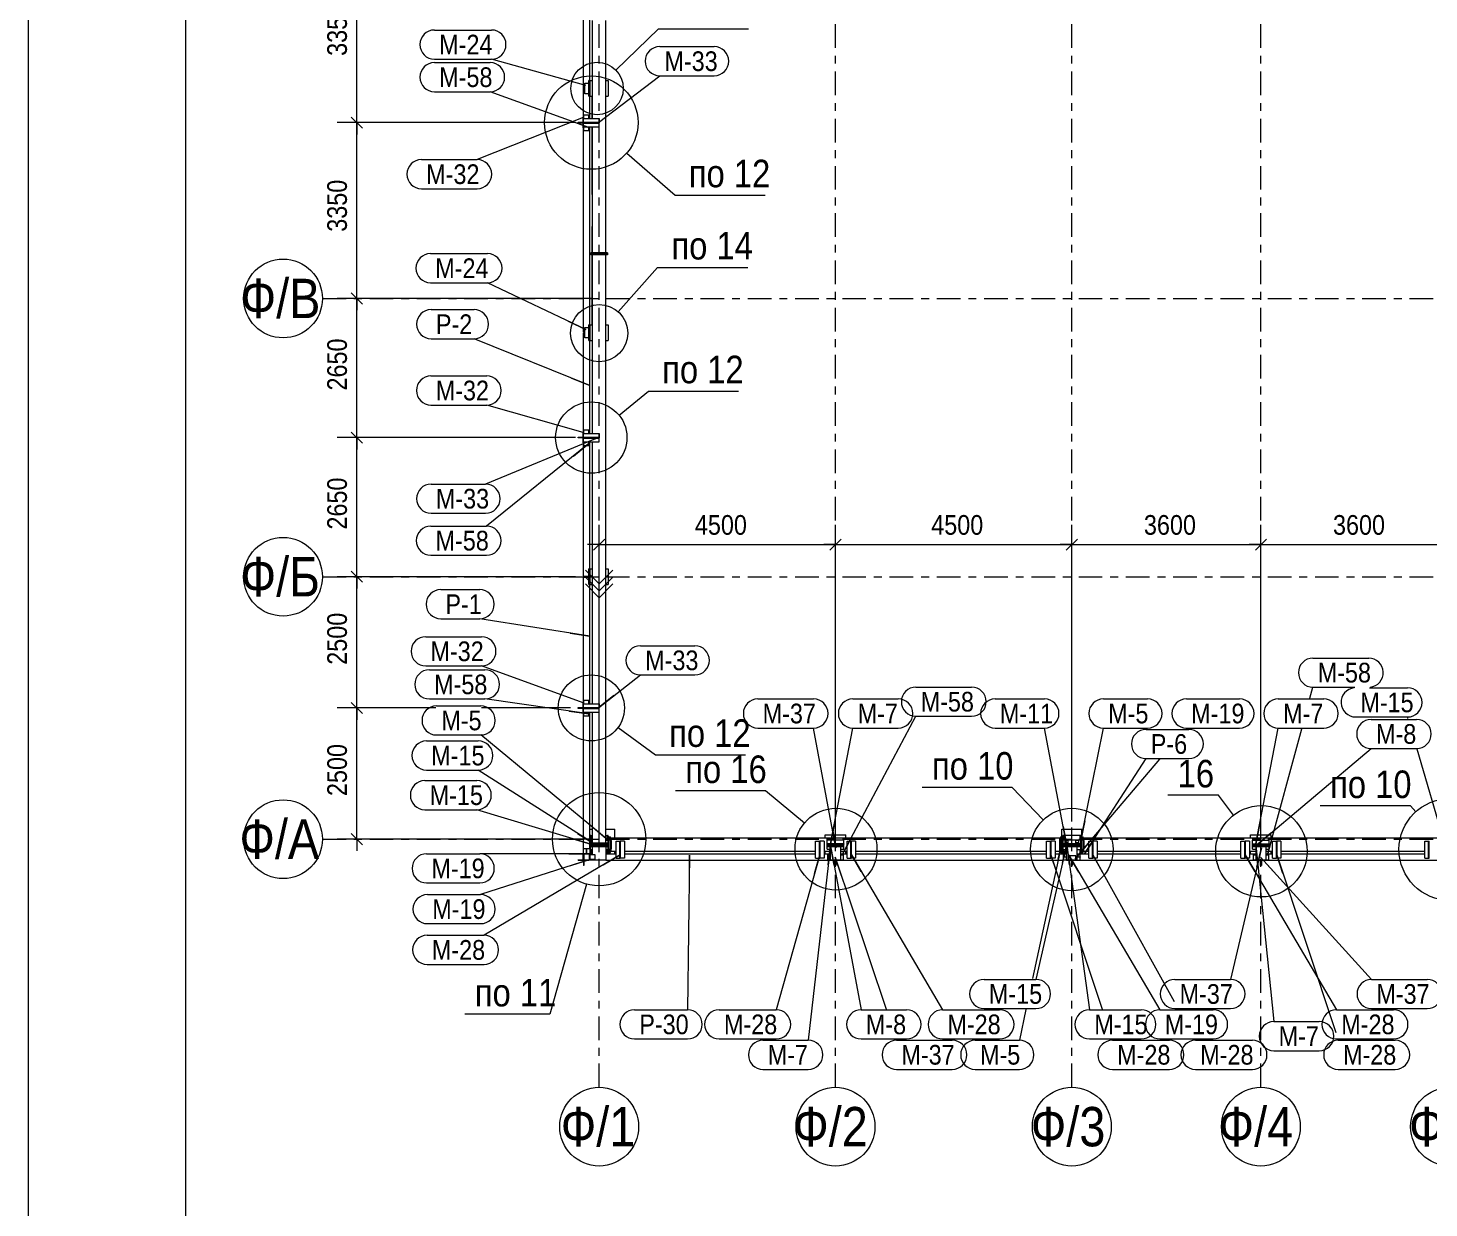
# Model space of a CAD drawing. Header units: millimetres. Extents: x -74 to 1115, y -586 to 256.
# Drawn here: x -74.1 to 103.8, y -346.4 to -196.6 of the extents above; entities that cross this region are included whole.
import ezdxf

# ---------------------------------------------------------------- set-up
doc = ezdxf.new("R2010")
doc.units = ezdxf.units.MM
doc.linetypes.add('XKITLINE00', pattern=[0])
doc.linetypes.add('XKITLINE03', pattern=[6, 3, -1, 1, -1])
for name, color, linetype, lineweight in [('DetailSymbol', 3, 'Continuous', 0), ('DrawingSheet', 5, 'Continuous', 0), ('Part', 2, 'Continuous', 0), ('PartMark', 3, 'Continuous', 0), ('S-GRID', 1, 'Continuous', 0), ('Z-DIMENSIONS', 1, 'Continuous', 0)]:
    doc.layers.add(name, color=color, linetype=linetype, lineweight=lineweight)
doc.styles.add('GOST type A', font='ARIAL.TTF')

msp = doc.modelspace()

# ---------------------------------------------------------------- linework, layer by layer
at = {"layer": 'DetailSymbol', "linetype": 'XKITLINE00', "lineweight": 0}
for p, q in [((0.57, -201.93), (5.97, -196.67)), ((5.97, -196.67), (17.41, -196.67)), ((1.94, -212.49), (8.08, -217.81)), ((8.08, -217.81), (19.52, -217.81)), ((0.87, -232.61), (5.87, -226.98)), ((5.87, -226.98), (17.31, -226.98)), ((0.97, -245.74), (4.7, -242.7)), ((4.7, -242.7), (16.14, -242.7)), ((0.84, -285.41), (5.58, -288.88)), ((5.58, -288.88), (17.02, -288.88)), ((50.89, -293.04), (39.45, -293.04)), ((54.83, -297.13), (50.89, -293.04)), ((19.57, -293.47), (8.13, -293.47)), ((24.51, -297.56), (19.57, -293.47)), ((77.05, -294.03), (70.63, -294.03)), ((78.98, -296.54), (77.05, -294.03)), ((101.43, -295.38), (89.98, -295.38)), ((102.1, -296.12), (101.43, -295.38)), ((-3.16, -305.31), (-7.83, -321.84)), ((-7.83, -321.84), (-18.59, -321.84))]:
    msp.add_line(p, q, dxfattribs=at)
for centre, radius in [((-1.82, -204.26), 3.33), ((-2.55, -208.6), 5.93), ((-1.55, -235.33), 3.63), ((-2.55, -248.6), 4.53), ((-2.55, -282.93), 4.2), ((-1.55, -299.6), 5.93), ((106.45, -300.91), 6.47), ((28.51, -300.87), 5.2), ((58.45, -300.91), 5.23), ((82.51, -301.14), 5.8)]:
    msp.add_circle(centre, radius, dxfattribs=at)
at = {"layer": 'DrawingSheet', "linetype": 'XKITLINE00', "lineweight": 0}
for p, q in [((-74.05, 255.55), (-74.05, -585.45)), ((-54.05, 250.55), (-54.05, -580.45))]:
    msp.add_line(p, q, dxfattribs=at)
at = {"layer": 'Part', "linetype": 'XKITLINE00', "lineweight": 0}
for p, q in [((-3.55, -207.6), (-3.55, -187.27)), ((-2.75, -203.26), (-2.75, -186.8)), ((-2.38, -208.07), (-2.38, -195.65)), ((-0.71, -225.13), (-0.71, -195.65)), ((-3.35, -203.6), (-2.88, -203.6)), ((-3.35, -204.93), (-3.35, -203.6)), ((-2.68, -203.26), (-2.88, -203.26)), ((-2.88, -203.26), (-2.88, -203.27)), ((-2.88, -205.26), (-2.88, -203.27)), ((-2.88, -203.27), (-2.68, -203.27)), ((-2.68, -203.26), (-2.38, -203.26)), ((-2.68, -203.26), (-2.68, -203.26)), ((-2.68, -205.26), (-2.68, -203.26)), ((-2.68, -203.26), (-2.38, -203.26)), ((-0.71, -203.26), (-0.41, -203.26)), ((-0.71, -203.26), (-0.41, -203.26)), ((-0.41, -203.26), (-0.41, -203.26)), ((-0.41, -203.26), (-0.41, -205.26)), ((-2.88, -204.93), (-3.35, -204.93)), ((-2.88, -205.26), (-2.38, -205.26)), ((-2.75, -208.07), (-2.75, -205.26)), ((-2.68, -205.26), (-2.38, -205.26)), ((-2.49, -205.26), (-2.49, -206.17)), ((-2.49, -205.26), (-2.38, -205.26)), ((-2.49, -206.13), (-2.38, -206.13)), ((-2.49, -206.17), (-2.38, -206.17)), ((-2.42, -208.07), (-2.42, -206.17)), ((-0.71, -205.26), (-0.65, -205.26)), ((-0.71, -205.26), (-0.41, -205.26)), ((-0.65, -205.26), (-0.65, -205.26)), ((-3.6, -208.55), (-3.6, -207.93)), ((-3.6, -207.93), (-3.55, -207.93)), ((-3.55, -207.93), (-3.55, -207.6)), ((-3.55, -207.6), (-2.88, -207.6)), ((-3.55, -208.6), (-3.55, -207.93)), ((-3.55, -208.07), (-1.55, -208.07)), ((-3.55, -208.07), (-1.55, -208.07)), ((-3.49, -208.07), (-3.49, -207.6)), ((-2.88, -208.07), (-2.88, -207.6)), ((-1.55, -208.07), (-1.55, -208.61)), ((-4.21, -208.6), (-4.21, -208.55)), ((-4.21, -208.55), (-3.6, -208.55)), ((-4.21, -208.6), (-3.55, -208.6)), ((-4.21, -208.65), (-4.21, -208.6)), ((-4.21, -208.6), (-3.55, -208.6)), ((-3.6, -208.65), (-4.21, -208.65)), ((-3.6, -209.27), (-3.6, -208.65)), ((-3.6, -209.27), (-3.55, -209.27)), ((-3.55, -208.55), (-1.55, -208.55)), ((-3.55, -208.56), (-1.55, -208.56)), ((-3.55, -209.27), (-3.55, -208.6)), ((-3.55, -208.61), (-1.55, -208.61)), ((-1.55, -208.61), (-3.55, -208.61)), ((-3.55, -208.66), (-1.55, -208.66)), ((-3.55, -209.13), (-1.55, -209.13)), ((-3.55, -209.6), (-3.55, -209.27)), ((-3.55, -235.21), (-3.55, -209.6)), ((-3.55, -209.6), (-2.88, -209.6)), ((-3.49, -209.6), (-3.49, -209.13)), ((-2.88, -209.6), (-2.88, -209.13)), ((-2.75, -234.27), (-2.75, -209.13)), ((-2.42, -217.73), (-2.42, -209.13)), ((-2.38, -225.13), (-2.38, -209.13)), ((-1.55, -209.13), (-1.55, -208.61)), ((-2.42, -225.13), (-2.42, -221.8)), ((-0.48, -225.13), (-2.61, -225.13)), ((-2.61, -225.13), (-2.61, -225.26)), ((-0.48, -225.26), (-2.61, -225.26)), ((-0.48, -225.26), (-2.61, -225.26)), ((-2.61, -225.26), (-2.61, -225.4)), ((-0.48, -225.4), (-2.61, -225.4)), ((-2.42, -233.36), (-2.42, -225.4)), ((-2.38, -248.07), (-2.38, -225.4)), ((-0.71, -300.09), (-0.71, -225.4)), ((-0.48, -225.13), (-0.48, -225.26)), ((-0.48, -225.26), (-0.48, -225.4)), ((-3.35, -234.6), (-2.88, -234.6)), ((-3.35, -235.93), (-3.35, -234.6)), ((-2.68, -234.27), (-2.88, -234.27)), ((-2.88, -234.27), (-2.88, -234.27)), ((-2.88, -236.27), (-2.88, -234.27)), ((-2.88, -234.27), (-2.68, -234.27)), ((-2.68, -234.27), (-2.38, -234.27)), ((-2.68, -234.27), (-2.68, -234.27)), ((-2.68, -236.27), (-2.68, -234.27)), ((-2.68, -234.27), (-2.38, -234.27)), ((-2.49, -233.36), (-2.49, -234.27)), ((-2.49, -233.36), (-2.38, -233.36)), ((-2.49, -233.4), (-2.38, -233.4)), ((-0.71, -234.27), (-0.41, -234.27)), ((-0.71, -234.27), (-0.41, -234.27)), ((-0.41, -234.27), (-0.41, -234.27)), ((-0.41, -234.27), (-0.41, -236.27)), ((-3.55, -235.21), (-3.35, -235.21)), ((-3.55, -247.6), (-3.55, -235.33)), ((-3.55, -235.33), (-3.35, -235.33)), ((-3.52, -235.23), (-3.52, -235.21)), ((-3.35, -235.23), (-3.52, -235.23)), ((-3.35, -235.3), (-3.52, -235.3)), ((-3.52, -235.3), (-3.52, -235.33)), ((-3.41, -235.3), (-3.41, -235.23)), ((-2.88, -235.93), (-3.35, -235.93)), ((-2.88, -236.27), (-2.38, -236.27)), ((-2.75, -248.07), (-2.75, -236.27)), ((-2.68, -236.27), (-2.38, -236.27)), ((-0.71, -236.27), (-0.65, -236.27)), ((-0.71, -236.27), (-0.41, -236.27)), ((-0.65, -236.27), (-0.65, -236.27)), ((-4.21, -248.6), (-4.21, -248.55)), ((-4.21, -248.55), (-3.6, -248.55)), ((-4.21, -248.65), (-4.21, -248.6)), ((-4.21, -248.6), (-3.55, -248.6)), ((-4.21, -248.6), (-3.55, -248.6)), ((-3.6, -248.65), (-4.21, -248.65)), ((-3.6, -248.55), (-3.6, -247.93)), ((-3.6, -247.93), (-3.55, -247.93)), ((-3.6, -249.27), (-3.6, -248.65)), ((-3.55, -247.93), (-3.55, -247.6)), ((-3.55, -247.6), (-2.88, -247.6)), ((-3.55, -248.6), (-3.55, -247.93)), ((-3.55, -248.07), (-1.55, -248.07)), ((-3.55, -248.07), (-1.55, -248.07)), ((-3.55, -248.55), (-1.55, -248.55)), ((-3.55, -248.56), (-1.55, -248.56)), ((-3.55, -249.27), (-3.55, -248.6)), ((-1.55, -248.61), (-3.55, -248.61)), ((-3.55, -248.61), (-1.55, -248.61)), ((-3.55, -248.66), (-1.55, -248.66)), ((-3.49, -248.07), (-3.49, -247.6)), ((-2.88, -248.07), (-2.88, -247.6)), ((-1.55, -248.07), (-1.55, -248.61)), ((-1.55, -249.13), (-1.55, -248.61)), ((-3.6, -249.27), (-3.55, -249.27)), ((-3.55, -249.13), (-1.55, -249.13)), ((-3.55, -249.6), (-3.55, -249.27)), ((-3.55, -266.21), (-3.55, -249.6)), ((-3.55, -249.6), (-2.88, -249.6)), ((-3.49, -249.6), (-3.49, -249.13)), ((-2.88, -249.6), (-2.88, -249.13)), ((-2.75, -265.27), (-2.75, -249.13)), ((-2.38, -282.4), (-2.38, -249.13)), ((-3.55, -266.21), (-2.88, -266.21)), ((-3.55, -281.93), (-3.55, -266.33)), ((-3.55, -266.33), (-2.88, -266.33)), ((-3.52, -266.23), (-3.52, -266.21)), ((-2.88, -266.23), (-3.52, -266.23)), ((-2.88, -266.3), (-3.52, -266.3)), ((-3.52, -266.3), (-3.52, -266.33)), ((-3.41, -266.3), (-3.41, -266.23)), ((-2.68, -265.27), (-2.88, -265.27)), ((-2.88, -265.27), (-2.88, -265.27)), ((-2.88, -267.27), (-2.88, -265.27)), ((-2.88, -265.27), (-2.68, -265.27)), ((-2.68, -265.27), (-2.38, -265.27)), ((-2.68, -265.27), (-2.68, -265.27)), ((-2.68, -267.27), (-2.68, -265.27)), ((-2.68, -265.27), (-2.38, -265.27)), ((-0.71, -265.27), (-0.41, -265.27)), ((-0.71, -265.27), (-0.41, -265.27)), ((-0.41, -265.27), (-0.41, -265.27)), ((-0.41, -265.27), (-0.41, -267.27)), ((-2.88, -267.27), (-2.38, -267.27)), ((-2.75, -282.4), (-2.75, -267.27)), ((-2.68, -267.27), (-2.38, -267.27)), ((-0.71, -267.27), (-0.65, -267.27)), ((-0.71, -267.27), (-0.41, -267.27)), ((-0.65, -267.27), (-0.65, -267.27)), ((-3.6, -282.88), (-3.6, -282.27)), ((-3.6, -282.27), (-3.55, -282.27)), ((-3.55, -282.27), (-3.55, -281.93)), ((-3.55, -281.93), (-2.88, -281.93)), ((-3.55, -282.93), (-3.55, -282.27)), ((-3.55, -282.4), (-1.55, -282.4)), ((-3.55, -282.4), (-1.55, -282.4)), ((-3.49, -282.4), (-3.49, -281.93)), ((-2.88, -282.4), (-2.88, -281.93)), ((-1.55, -282.4), (-1.55, -282.94)), ((-4.21, -282.93), (-4.21, -282.88)), ((-4.21, -282.88), (-3.6, -282.88)), ((-4.21, -282.99), (-4.21, -282.93)), ((-4.21, -282.93), (-3.55, -282.93)), ((-4.21, -282.93), (-3.55, -282.93)), ((-3.6, -282.99), (-4.21, -282.99)), ((-3.6, -283.6), (-3.6, -282.99)), ((-3.6, -283.6), (-3.55, -283.6)), ((-3.55, -282.89), (-1.55, -282.89)), ((-3.55, -282.9), (-1.55, -282.9)), ((-3.55, -283.6), (-3.55, -282.93)), ((-1.55, -282.94), (-3.55, -282.94)), ((-3.55, -282.94), (-1.55, -282.94)), ((-3.55, -282.99), (-1.55, -282.99)), ((-3.55, -283.47), (-1.55, -283.47)), ((-3.55, -283.93), (-3.55, -283.6)), ((-3.55, -300.8), (-3.55, -283.93)), ((-3.55, -283.93), (-2.88, -283.93)), ((-3.49, -283.93), (-3.49, -283.47)), ((-2.88, -283.93), (-2.88, -283.47)), ((-2.75, -300.8), (-2.75, -283.47)), ((-2.38, -300.09), (-2.38, -283.47)), ((-1.55, -283.47), (-1.55, -282.94)), ((-2.75, -298.35), (-2.38, -298.35)), ((-0.71, -298.35), (0.45, -298.35)), ((0.45, -299.47), (0.45, -298.35)), ((57.19, -299.31), (57.19, -298.35)), ((57.19, -298.35), (59.72, -298.35)), ((59.72, -299.31), (59.72, -298.35)), ((-2.75, -299.64), (-2.69, -299.64)), ((-2.59, -299.15), (-2.69, -299.15)), ((-2.69, -299.71), (-2.69, -299.15)), ((-2.69, -299.71), (-2.38, -299.71)), ((-2.69, -299.71), (-2.69, -300.91)), ((-0.48, -300.09), (-2.61, -300.09)), ((-2.61, -300.09), (-2.61, -300.2)), ((-2.61, -300.25), (-2.61, -300.2)), ((-0.48, -300.2), (-2.61, -300.2)), ((-0.48, -300.25), (-2.61, -300.25)), ((-2.61, -300.36), (-2.61, -300.25)), ((-0.48, -300.36), (-2.61, -300.36)), ((-2.61, -300.36), (-2.61, -300.41)), ((-2.61, -300.52), (-2.61, -300.41)), ((-2.61, -300.41), (-0.48, -300.41)), ((-2.61, -300.52), (-0.48, -300.52)), ((-2.59, -299.71), (-2.59, -299.15)), ((-2.58, -299.15), (-2.38, -299.15)), ((-2.58, -299.71), (-2.58, -299.15)), ((-2.38, -301.6), (-2.38, -300.52)), ((-0.71, -299.15), (-0.51, -299.15)), ((-0.71, -299.71), (-0.41, -299.71)), ((-0.71, -300.52), (-0.71, -302.27)), ((-0.41, -299.15), (-0.51, -299.15)), ((-0.51, -299.15), (-0.51, -299.71)), ((-0.51, -299.71), (-0.51, -299.15)), ((-0.48, -300.09), (-0.48, -300.2)), ((-0.48, -300.2), (-0.48, -300.25)), ((-0.48, -300.36), (-0.48, -300.25)), ((-0.48, -300.41), (-0.48, -300.36)), ((-0.48, -300.52), (-0.48, -300.41)), ((-0.41, -299.71), (-0.41, -299.15)), ((-0.41, -299.64), (-0.4, -299.64)), ((-0.41, -300.91), (-0.41, -299.71)), ((-0.33, -299.31), (-0.4, -299.31)), ((-0.4, -301.31), (-0.4, -299.31)), ((-0.33, -301.31), (-0.33, -299.31)), ((-0.33, -299.31), (-0.33, -301.31)), ((-0.33, -299.31), (-0.13, -299.31)), ((-0.13, -299.77), (-0.13, -299.31)), ((-0.13, -299.77), (-0.13, -300.84)), ((-0.13, -299.77), (-0.03, -299.77)), ((56.93, -299.47), (-0.03, -299.47)), ((-0.03, -299.77), (-0.03, -299.47)), ((-0.03, -299.77), (-0.03, -300.84)), ((0.59, -302.01), (0.59, -299.87)), ((0.59, -299.87), (1.12, -299.87)), ((1.07, -302.01), (1.07, -299.87)), ((1.65, -299.87), (1.12, -299.87)), ((1.12, -299.87), (1.12, -302.01)), ((1.12, -302.01), (1.12, -299.87)), ((1.17, -302.01), (1.17, -299.87)), ((1.65, -299.87), (1.65, -302.01)), ((25.92, -302.01), (25.92, -299.87)), ((25.92, -299.87), (26.45, -299.87)), ((26.41, -302.01), (26.41, -299.87)), ((26.45, -302.01), (26.45, -299.87)), ((26.99, -299.87), (26.45, -299.87)), ((26.45, -299.87), (26.45, -302.01)), ((26.5, -302.01), (26.5, -299.87)), ((26.99, -299.87), (26.99, -302.01)), ((27.15, -299.47), (27.15, -299.06)), ((27.15, -299.06), (29.75, -299.06)), ((29.52, -299.74), (27.39, -299.74)), ((27.39, -300.25), (27.39, -299.74)), ((29.52, -300.2), (27.39, -300.2)), ((27.39, -300.2), (27.39, -300.25)), ((29.52, -300.25), (27.39, -300.25)), ((27.39, -300.36), (27.39, -300.25)), ((29.52, -300.36), (27.39, -300.36)), ((27.39, -300.36), (27.39, -300.41)), ((27.39, -300.41), (27.39, -300.36)), ((27.39, -300.52), (27.39, -300.41)), ((27.39, -300.41), (29.52, -300.41)), ((27.39, -300.52), (29.52, -300.52)), ((27.39, -300.87), (27.39, -300.52)), ((27.79, -300.52), (27.79, -302.25)), ((29.12, -302.25), (29.12, -300.52)), ((29.52, -300.2), (29.52, -299.74)), ((29.52, -300.2), (29.52, -300.25)), ((29.52, -300.36), (29.52, -300.25)), ((29.52, -300.41), (29.52, -300.36)), ((29.52, -300.52), (29.52, -300.41)), ((29.52, -300.87), (29.52, -300.52)), ((29.75, -299.47), (29.75, -299.06)), ((29.92, -302.01), (29.92, -299.87)), ((29.92, -299.87), (30.45, -299.87)), ((30.41, -302.01), (30.41, -299.87)), ((30.45, -302.01), (30.45, -299.87)), ((30.99, -299.87), (30.45, -299.87)), ((30.45, -299.87), (30.45, -302.01)), ((30.5, -302.01), (30.5, -299.87)), ((30.99, -299.87), (30.99, -302.01)), ((55.25, -302.01), (55.25, -299.87)), ((55.25, -299.87), (55.79, -299.87)), ((55.74, -302.01), (55.74, -299.87)), ((55.79, -302.01), (55.79, -299.87)), ((56.32, -299.87), (55.79, -299.87)), ((55.79, -299.87), (55.79, -302.01)), ((55.83, -302.01), (55.83, -299.87)), ((56.32, -299.87), (56.32, -302.01)), ((56.93, -299.77), (56.93, -299.47)), ((57.04, -299.77), (56.93, -299.77)), ((56.93, -300.84), (56.93, -299.77)), ((57.24, -299.31), (57.04, -299.31)), ((57.04, -299.77), (57.04, -299.31)), ((57.04, -300.84), (57.04, -299.77)), ((57.24, -299.31), (57.24, -301.31)), ((57.24, -299.31), (57.31, -299.31)), ((57.24, -301.31), (57.24, -299.31)), ((57.41, -299.15), (57.31, -299.15)), ((57.31, -299.71), (57.31, -299.15)), ((57.31, -299.31), (57.31, -301.31)), ((57.31, -299.64), (57.31, -299.64)), ((59.59, -299.71), (57.31, -299.71)), ((57.31, -299.71), (57.31, -300.91)), ((59.52, -300.2), (57.39, -300.2)), ((57.39, -300.2), (57.39, -300.25)), ((57.39, -300.36), (57.39, -300.25)), ((59.52, -300.25), (57.39, -300.25)), ((59.52, -300.36), (57.39, -300.36)), ((57.39, -300.36), (57.39, -300.41)), ((57.39, -300.52), (57.39, -300.41)), ((57.39, -300.41), (59.52, -300.41)), ((57.39, -300.52), (59.52, -300.52)), ((57.41, -299.71), (57.41, -299.15)), ((59.49, -299.15), (57.42, -299.15)), ((57.42, -299.15), (57.42, -299.71)), ((57.62, -300.07), (57.62, -299.74)), ((57.62, -299.74), (57.95, -299.74)), ((57.95, -300.07), (57.62, -300.07)), ((57.79, -302.27), (57.79, -300.52)), ((57.95, -299.74), (57.95, -300.07)), ((58.95, -300.07), (58.95, -299.74)), ((58.95, -299.74), (59.29, -299.74)), ((59.29, -300.07), (58.95, -300.07)), ((59.12, -302.27), (59.12, -300.52)), ((59.29, -299.74), (59.29, -300.07)), ((59.59, -299.15), (59.49, -299.15)), ((59.49, -299.15), (59.49, -299.71)), ((59.49, -299.71), (59.49, -299.15)), ((59.52, -300.2), (59.52, -300.25)), ((59.52, -300.36), (59.52, -300.25)), ((59.52, -300.41), (59.52, -300.36)), ((59.52, -300.52), (59.52, -300.41)), ((59.59, -299.71), (59.59, -299.15)), ((59.59, -299.64), (59.6, -299.64)), ((59.59, -300.91), (59.59, -299.71)), ((59.6, -299.31), (59.6, -301.31)), ((59.6, -299.31), (59.67, -299.31)), ((59.67, -299.31), (59.67, -301.31)), ((59.67, -299.31), (59.67, -301.31)), ((59.67, -299.31), (59.87, -299.31)), ((59.87, -299.77), (59.87, -299.31)), ((59.87, -299.77), (59.87, -300.84)), ((59.87, -299.77), (59.97, -299.77)), ((104.93, -299.47), (59.97, -299.47)), ((59.97, -299.77), (59.97, -299.47)), ((59.97, -299.77), (59.97, -300.84)), ((60.59, -302.01), (60.59, -299.87)), ((60.59, -299.87), (61.12, -299.87)), ((61.07, -302.01), (61.07, -299.87)), ((61.65, -299.87), (61.12, -299.87)), ((61.12, -299.87), (61.12, -302.01)), ((61.12, -302.01), (61.12, -299.87)), ((61.17, -302.01), (61.17, -299.87)), ((61.65, -299.87), (61.65, -302.01)), ((79.92, -302.01), (79.92, -299.87)), ((79.92, -299.87), (80.45, -299.87)), ((80.41, -302.01), (80.41, -299.87)), ((80.45, -302.01), (80.45, -299.87)), ((80.99, -299.87), (80.45, -299.87)), ((80.45, -299.87), (80.45, -302.01)), ((80.5, -302.01), (80.5, -299.87)), ((80.99, -299.87), (80.99, -302.01)), ((81.15, -299.47), (81.15, -299.06)), ((81.15, -299.06), (83.75, -299.06)), ((81.39, -299.74), (83.52, -299.74)), ((81.39, -300.2), (81.39, -299.74)), ((81.39, -300.25), (81.39, -300.2)), ((81.39, -300.2), (83.52, -300.2)), ((81.39, -300.25), (83.52, -300.25)), ((81.39, -300.36), (81.39, -300.25)), ((81.39, -300.41), (81.39, -300.36)), ((81.39, -300.36), (83.52, -300.36)), ((81.39, -300.52), (81.39, -300.41)), ((81.39, -300.41), (83.52, -300.41)), ((81.39, -300.52), (83.52, -300.52)), ((81.39, -300.87), (81.39, -300.52)), ((81.79, -300.52), (81.79, -302.25)), ((83.12, -302.25), (83.12, -300.52)), ((83.52, -300.2), (83.52, -299.74)), ((83.52, -300.25), (83.52, -300.2)), ((83.52, -300.36), (83.52, -300.25)), ((83.52, -300.41), (83.52, -300.36)), ((83.52, -300.52), (83.52, -300.41)), ((83.52, -300.87), (83.52, -300.52)), ((83.75, -299.47), (83.75, -299.06)), ((83.92, -302.01), (83.92, -299.87)), ((83.92, -299.87), (84.45, -299.87)), ((84.41, -302.01), (84.41, -299.87)), ((84.45, -302.01), (84.45, -299.87)), ((84.99, -299.87), (84.45, -299.87)), ((84.45, -299.87), (84.45, -302.01)), ((84.5, -302.01), (84.5, -299.87)), ((84.99, -299.87), (84.99, -302.01)), ((103.25, -302.01), (103.25, -299.87)), ((103.25, -299.87), (103.79, -299.87)), ((103.74, -302.01), (103.74, -299.87)), ((103.79, -302.01), (103.79, -299.87)), ((-4.21, -302.27), (-4.21, -302.21)), ((-4.21, -302.21), (-3.6, -302.21)), ((-4.21, -302.27), (-3.55, -302.27)), ((-3.6, -302.21), (-3.6, -301.6)), ((-3.6, -301.6), (-3.55, -301.6)), ((-3.55, -301.47), (-3.55, -300.8)), ((-3.55, -300.8), (-3.18, -300.8)), ((-3.55, -301.41), (-2.75, -301.41)), ((-3.55, -301.6), (-3.55, -301.47)), ((-3.55, -301.47), (-2.75, -301.47)), ((-3.55, -302.27), (-3.55, -301.6)), ((-2.88, -302.27), (-3.55, -302.27)), ((-3.55, -302.27), (-3.55, -302.93)), ((-2.78, -301.5), (-3.51, -301.5)), ((-3.51, -301.5), (-3.51, -302.23)), ((-3.51, -302.23), (-2.78, -302.23)), ((-2.88, -302.32), (-3.49, -302.32)), ((-3.49, -302.32), (-3.49, -302.93)), ((-3.18, -301.41), (-3.18, -300.8)), ((-3.18, -300.8), (-3.11, -300.8)), ((-3.18, -301.28), (-3.11, -301.28)), ((-3.18, -301.41), (-3.11, -301.41)), ((-3.11, -300.8), (-2.75, -300.8)), ((-3.11, -301.41), (-3.11, -300.8)), ((-2.88, -302.27), (-2.88, -302.32)), ((-2.75, -302.27), (-2.88, -302.27)), ((-2.78, -302.23), (-2.78, -301.5)), ((-2.75, -300.8), (-2.75, -301.47)), ((-2.75, -300.97), (-2.69, -300.97)), ((-2.75, -301.47), (-2.75, -302.27)), ((-2.75, -301.47), (-2.38, -301.47)), ((-2.08, -301.6), (-2.75, -301.6)), ((-2.75, -302.13), (-2.08, -302.13)), ((-2.38, -302.27), (-2.75, -302.27)), ((-2.69, -301.47), (-2.69, -300.91)), ((-2.69, -300.91), (-2.38, -300.91)), ((-2.69, -301.6), (-2.69, -301.47)), ((-2.69, -302.13), (-2.69, -301.6)), ((-2.69, -302.27), (-2.69, -302.13)), ((-2.59, -301.47), (-2.59, -300.91)), ((-2.58, -301.47), (-2.58, -300.91)), ((-2.38, -302.27), (-2.38, -302.13)), ((-0.71, -302.27), (-2.38, -302.27)), ((-2.08, -302.13), (-2.08, -301.6)), ((-0.71, -300.91), (-0.41, -300.91)), ((-0.71, -301.47), (0.59, -301.47)), ((-0.71, -302.27), (27.45, -302.27)), ((-0.51, -301.47), (-0.51, -300.91)), ((-0.51, -301.47), (-0.51, -300.91)), ((-0.41, -301.47), (-0.41, -300.91)), ((-0.41, -300.97), (-0.4, -300.97)), ((-0.33, -301.31), (-0.4, -301.31)), ((-0.33, -301.31), (-0.13, -301.31)), ((-0.13, -300.84), (-0.03, -300.84)), ((-0.13, -301.31), (-0.13, -300.84)), ((-0.03, -301.14), (-0.03, -300.84)), ((-0.03, -301.14), (0.59, -301.14)), ((0.45, -301.47), (0.45, -301.14)), ((0.59, -302.01), (1.12, -302.01)), ((1.65, -302.01), (1.12, -302.01)), ((1.65, -301.14), (25.92, -301.14)), ((1.65, -301.47), (25.92, -301.47)), ((25.92, -302.01), (26.45, -302.01)), ((26.99, -302.01), (26.45, -302.01)), ((26.99, -301.14), (27.79, -301.14)), ((26.99, -301.47), (27.79, -301.47)), ((27.15, -301.47), (27.15, -301.14)), ((27.39, -300.87), (27.79, -300.87)), ((27.45, -301.6), (27.79, -301.6)), ((27.45, -301.6), (27.45, -302.27)), ((27.45, -302.21), (27.79, -302.21)), ((27.45, -302.27), (27.79, -302.27)), ((27.79, -302.25), (29.12, -302.25)), ((28.45, -302.27), (27.79, -302.27)), ((27.79, -302.27), (27.79, -302.32)), ((28.4, -302.32), (27.79, -302.32)), ((28.4, -302.93), (28.4, -302.32)), ((29.12, -302.27), (28.45, -302.27)), ((28.45, -302.27), (28.45, -302.93)), ((28.45, -302.27), (28.45, -302.93)), ((29.12, -302.32), (28.51, -302.32)), ((28.51, -302.32), (28.51, -302.93)), ((29.12, -300.87), (29.52, -300.87)), ((29.12, -301.14), (29.92, -301.14)), ((29.12, -301.47), (29.92, -301.47)), ((29.12, -301.6), (29.45, -301.6)), ((29.12, -302.21), (29.45, -302.21)), ((29.12, -302.27), (29.45, -302.27)), ((29.12, -302.27), (29.12, -302.32)), ((29.45, -302.27), (29.45, -301.6)), ((29.45, -302.27), (57.39, -302.27)), ((29.75, -301.47), (29.75, -301.14)), ((29.92, -302.01), (30.45, -302.01)), ((30.99, -302.01), (30.45, -302.01)), ((30.99, -301.14), (55.25, -301.14)), ((30.99, -301.47), (55.25, -301.47)), ((55.25, -302.01), (55.79, -302.01)), ((56.32, -302.01), (55.79, -302.01)), ((56.32, -301.14), (56.93, -301.14)), ((56.32, -301.47), (57.39, -301.47)), ((56.93, -301.14), (56.93, -300.84)), ((57.04, -300.84), (56.93, -300.84)), ((57.04, -301.31), (57.04, -300.84)), ((57.24, -301.31), (57.04, -301.31)), ((57.19, -301.47), (57.19, -301.31)), ((57.24, -301.31), (57.31, -301.31)), ((57.31, -301.47), (57.31, -300.91)), ((57.31, -300.91), (57.79, -300.91)), ((57.31, -300.97), (57.31, -300.97)), ((57.31, -301.47), (57.39, -301.47)), ((57.39, -301.83), (57.39, -301.47)), ((57.39, -301.47), (57.79, -301.47)), ((57.39, -301.9), (57.39, -301.83)), ((57.39, -301.83), (57.79, -301.83)), ((57.79, -301.9), (57.39, -301.9)), ((57.39, -302.27), (57.39, -301.9)), ((57.79, -302.27), (57.39, -302.27)), ((57.41, -301.47), (57.41, -300.91)), ((57.42, -301.47), (57.42, -300.91)), ((58.45, -302.27), (57.79, -302.27)), ((57.79, -302.27), (57.79, -302.32)), ((58.4, -302.32), (57.79, -302.32)), ((58.95, -301.73), (57.95, -301.73)), ((57.95, -301.73), (57.95, -302.27)), ((57.95, -302.22), (58.95, -302.22)), ((58.4, -302.93), (58.4, -302.32)), ((59.12, -302.27), (58.45, -302.27)), ((58.45, -302.27), (58.45, -302.93)), ((58.45, -302.27), (58.45, -302.93)), ((59.12, -302.32), (58.51, -302.32)), ((58.51, -302.32), (58.51, -302.93)), ((58.95, -302.27), (58.95, -301.73)), ((59.12, -300.91), (59.59, -300.91)), ((59.12, -301.47), (59.52, -301.47)), ((59.12, -301.83), (59.52, -301.83)), ((59.52, -301.9), (59.12, -301.9)), ((59.12, -302.27), (59.52, -302.27)), ((59.12, -302.27), (59.12, -302.32)), ((59.49, -301.47), (59.49, -300.91)), ((59.49, -301.47), (59.49, -300.91)), ((59.52, -301.47), (60.59, -301.47)), ((59.52, -301.47), (59.59, -301.47)), ((59.52, -301.83), (59.52, -301.47)), ((59.52, -301.83), (59.52, -301.9)), ((59.52, -302.27), (59.52, -301.9)), ((59.52, -302.27), (81.45, -302.27)), ((59.59, -301.47), (59.59, -300.91)), ((59.59, -300.97), (59.6, -300.97)), ((59.6, -301.31), (59.67, -301.31)), ((59.67, -301.31), (59.87, -301.31)), ((59.72, -301.47), (59.72, -301.31)), ((59.87, -300.84), (59.97, -300.84)), ((59.87, -301.31), (59.87, -300.84)), ((59.97, -301.14), (59.97, -300.84)), ((59.97, -301.14), (60.59, -301.14)), ((60.59, -302.01), (61.12, -302.01)), ((61.65, -302.01), (61.12, -302.01)), ((61.65, -301.14), (79.92, -301.14)), ((61.65, -301.47), (79.92, -301.47)), ((79.92, -302.01), (80.45, -302.01)), ((80.99, -302.01), (80.45, -302.01)), ((80.99, -301.14), (81.79, -301.14)), ((80.99, -301.47), (81.79, -301.47)), ((81.15, -301.47), (81.15, -301.14)), ((81.39, -300.87), (81.79, -300.87)), ((81.45, -301.6), (81.79, -301.6)), ((81.45, -301.6), (81.45, -302.27)), ((81.45, -302.21), (81.79, -302.21)), ((81.45, -302.27), (81.79, -302.27)), ((81.79, -302.25), (83.12, -302.25)), ((82.45, -302.27), (81.79, -302.27)), ((81.79, -302.27), (81.79, -302.32)), ((82.4, -302.32), (81.79, -302.32)), ((82.4, -302.93), (82.4, -302.32)), ((83.12, -302.27), (82.45, -302.27)), ((82.45, -302.27), (82.45, -302.93)), ((82.45, -302.27), (82.45, -302.93)), ((83.12, -302.32), (82.51, -302.32)), ((82.51, -302.32), (82.51, -302.93)), ((83.12, -300.87), (83.52, -300.87)), ((83.12, -301.14), (83.92, -301.14)), ((83.12, -301.47), (83.92, -301.47)), ((83.12, -301.6), (83.45, -301.6)), ((83.12, -302.21), (83.45, -302.21)), ((83.12, -302.27), (83.45, -302.27)), ((83.12, -302.27), (83.12, -302.32)), ((83.45, -302.27), (83.45, -301.6)), ((83.45, -302.27), (105.39, -302.27)), ((83.75, -301.47), (83.75, -301.14)), ((83.92, -302.01), (84.45, -302.01)), ((84.99, -302.01), (84.45, -302.01)), ((84.99, -301.14), (103.25, -301.14)), ((84.99, -301.47), (103.25, -301.47)), ((103.25, -302.01), (103.79, -302.01)), ((-3.49, -302.93), (-3.55, -302.93)), ((28.45, -302.93), (28.4, -302.93)), ((28.51, -302.93), (28.45, -302.93)), ((58.45, -302.93), (58.4, -302.93)), ((58.51, -302.93), (58.45, -302.93)), ((82.45, -302.93), (82.4, -302.93)), ((82.51, -302.93), (82.45, -302.93))]:
    msp.add_line(p, q, dxfattribs=at)
at = {"layer": 'PartMark', "linetype": 'XKITLINE00', "lineweight": 0}
for p, q in [((-22.46, -196.84), (-15.23, -196.84)), ((6.13, -198.95), (13.04, -198.95)), ((-22.46, -200.54), (-15.23, -200.54)), ((-3.23, -203.87), (-15.23, -200.54)), ((-22.46, -200.98), (-15.4, -200.98)), ((-1.64, -208.58), (6.13, -202.65)), ((6.13, -202.65), (13.04, -202.65)), ((-22.46, -204.68), (-15.4, -204.68)), ((-2.88, -209.2), (-15.4, -204.68)), ((-3.58, -207.94), (-17.04, -213.3)), ((-5.24, -208.35), (-2.88, -209.2)), ((-24.11, -213.3), (-17.04, -213.3)), ((-24.11, -217), (-17.04, -217)), ((-22.96, -225.24), (-15.73, -225.24)), ((-22.96, -228.94), (-15.73, -228.94)), ((-3.23, -234.87), (-15.73, -228.94)), ((-22.88, -232.35), (-17.44, -232.35)), ((-5.48, -233.8), (-3.23, -234.87)), ((-22.88, -236.05), (-17.44, -236.05)), ((-2.75, -241.97), (-17.44, -236.05)), ((-22.9, -240.77), (-15.83, -240.77)), ((-5.07, -241.04), (-2.75, -241.97)), ((-22.9, -244.47), (-15.83, -244.47)), ((-3.58, -247.94), (-15.83, -244.47)), ((-1.64, -248.58), (-15.97, -254.51)), ((-3.95, -249.54), (-1.64, -248.58)), ((-2.88, -249.37), (-15.85, -259.84)), ((-4.83, -250.94), (-2.88, -249.37)), ((-22.88, -254.51), (-15.97, -254.51)), ((-22.88, -258.21), (-15.97, -258.21)), ((-22.92, -259.84), (-15.85, -259.84)), ((-22.92, -263.54), (-15.85, -263.54)), ((-21.67, -267.91), (-16.72, -267.91)), ((-21.67, -271.61), (-16.72, -271.61)), ((-2.75, -273.81), (-16.72, -271.61)), ((-5.22, -273.42), (-2.75, -273.81)), ((-23.57, -273.89), (-16.5, -273.89)), ((3.69, -275.04), (10.6, -275.04)), ((89.06, -276.6), (96.13, -276.6)), ((-23.57, -277.59), (-16.5, -277.59)), ((-23.11, -278.09), (-16.05, -278.09)), ((-3.58, -282.27), (-16.5, -277.59)), ((-1.64, -282.91), (3.69, -278.74)), ((3.69, -278.74), (10.6, -278.74)), ((38.66, -280.29), (45.73, -280.29)), ((88.68, -281.69), (89.06, -280.3)), ((89.06, -280.3), (94.37, -280.3)), ((96.23, -280.38), (101.05, -280.38)), ((-23.11, -281.79), (-16.05, -281.79)), ((-22.19, -282.67), (-16.59, -282.67)), ((-2.88, -283.7), (-16.05, -281.79)), ((0.32, -281.37), (-1.64, -282.91)), ((18.6, -281.79), (25.66, -281.79)), ((30.66, -281.79), (36.42, -281.79)), ((48.72, -281.79), (54.97, -281.79)), ((62.46, -281.79), (68.06, -281.79)), ((73, -281.79), (79.74, -281.79)), ((84.66, -281.79), (90.42, -281.79)), ((-5.36, -283.34), (-2.88, -283.7)), ((29.28, -301.6), (38.66, -283.99)), ((38.66, -283.99), (45.73, -283.99)), ((94.47, -284.08), (101.05, -284.08)), ((96.46, -284.39), (102.22, -284.39)), ((101.12, -284.29), (101.05, -284.08)), ((18.6, -285.49), (25.66, -285.49)), ((28.51, -300.72), (25.66, -285.49)), ((27.81, -300.21), (30.66, -285.49)), ((30.66, -285.49), (36.42, -285.49)), ((48.72, -285.49), (54.97, -285.49)), ((57.81, -300.44), (54.97, -285.49)), ((59.61, -299.71), (62.46, -285.49)), ((62.46, -285.49), (68.06, -285.49)), ((67.87, -285.66), (73.3, -285.66)), ((72.94, -285.56), (73, -285.49)), ((73, -285.49), (79.74, -285.49)), ((81.81, -300.21), (84.66, -285.49)), ((83.28, -301.6), (87.63, -285.59)), ((84.66, -285.49), (90.42, -285.49)), ((-23.47, -287.13), (-16.9, -287.13)), ((-22.19, -286.37), (-16.59, -286.37)), ((-0.39, -299.71), (-16.59, -286.37)), ((81.81, -300.44), (96.46, -288.09)), ((96.46, -288.09), (102.22, -288.09)), ((58.86, -302.1), (69.62, -289.46)), ((60.05, -301.47), (67.87, -289.36)), ((67.87, -289.36), (73.3, -289.36)), ((105.81, -300.21), (102.27, -288.19)), ((-23.47, -290.83), (-16.9, -290.83)), ((-2.19, -300.21), (-16.9, -290.83)), ((-23.67, -292.16), (-17.09, -292.16)), ((-23.67, -295.86), (-17.09, -295.86)), ((-2.19, -300.37), (-17.09, -295.86)), ((-2.32, -298.12), (-0.39, -299.71)), ((28.29, -297.76), (27.81, -300.21)), ((28.05, -298.27), (28.51, -300.72)), ((57.35, -297.98), (57.81, -300.44)), ((60.11, -297.26), (59.61, -299.71)), ((82.29, -297.76), (81.81, -300.21)), ((-4.58, -299.65), (-2.19, -300.37)), ((-4.29, -298.87), (-2.19, -300.21)), ((27.81, -300.37), (25, -325.13)), ((27.53, -302.86), (27.81, -300.37)), ((27.81, -300.44), (31.7, -321.27)), ((28.27, -302.89), (27.81, -300.44)), ((30.46, -299.4), (29.28, -301.6)), ((57.25, -299.71), (53.47, -317.31)), ((57.81, -300.21), (53.9, -317.41)), ((56.73, -302.15), (57.25, -299.71)), ((57.26, -302.65), (57.81, -300.21)), ((57.81, -300.37), (60.7, -321.27)), ((58.16, -302.85), (57.81, -300.37)), ((60.48, -300.2), (58.86, -302.1)), ((61.41, -299.37), (60.05, -301.47)), ((83.73, -298.83), (81.81, -300.44)), ((81.81, -300.37), (84.1, -322.77)), ((82.07, -302.86), (81.81, -300.37)), ((83.94, -299.19), (83.28, -301.6)), ((-23.45, -301.46), (-16.71, -301.46)), ((-2.91, -301.46), (-16.71, -301.46)), ((-2.74, -302.2), (-16.6, -306.63)), ((1.12, -301.58), (-16.17, -311.81)), ((-5.41, -301.46), (-2.91, -301.46)), ((-5.13, -302.96), (-2.74, -302.2)), ((-1.03, -302.85), (1.12, -301.58)), ((9.93, -301.64), (9.68, -321.27)), ((9.9, -304.14), (9.93, -301.64)), ((26.46, -301.58), (20.92, -321.27)), ((25.78, -303.98), (26.46, -301.58)), ((28.4, -301.88), (34.88, -321.17)), ((29.19, -304.25), (28.4, -301.88)), ((30.46, -301.58), (42.05, -321.27)), ((31.72, -303.73), (30.46, -301.58)), ((55.79, -301.58), (62.29, -321.17)), ((56.58, -303.95), (55.79, -301.58)), ((58.05, -301.63), (69.64, -321.27)), ((59.32, -303.78), (58.05, -301.63)), ((61.12, -301.58), (71.43, -320.21)), ((62.33, -303.77), (61.12, -301.58)), ((82.51, -300.72), (78.59, -317.41)), ((80.46, -301.58), (92.05, -321.27)), ((81.72, -303.73), (80.46, -301.58)), ((81.94, -303.16), (82.51, -300.72)), ((82.4, -301.88), (96.5, -317.41)), ((84.08, -303.73), (82.4, -301.88)), ((84.46, -301.58), (91.95, -324.17)), ((85.24, -303.95), (84.46, -301.58)), ((-23.45, -305.16), (-16.71, -305.16)), ((-23.34, -306.63), (-16.6, -306.63)), ((-23.34, -310.33), (-16.6, -310.33)), ((-23.39, -311.81), (-16.17, -311.81)), ((-23.39, -315.51), (-16.17, -315.51)), ((47.32, -317.41), (53.9, -317.41)), ((71.53, -317.41), (78.59, -317.41)), ((96.5, -317.41), (103.57, -317.41)), ((2.94, -321.27), (9.68, -321.27)), ((13.69, -321.27), (20.92, -321.27)), ((31.7, -321.27), (37.46, -321.27)), ((42.05, -321.27), (49.27, -321.27)), ((47.32, -321.11), (53.9, -321.11)), ((52.63, -321.21), (51.79, -325.13)), ((60.7, -321.27), (67.27, -321.27)), ((69.64, -321.27), (76.38, -321.27)), ((71.53, -321.11), (78.59, -321.11)), ((92.05, -321.27), (99.27, -321.27)), ((96.5, -321.11), (103.57, -321.11)), ((84.1, -322.77), (89.86, -322.77)), ((2.94, -324.97), (9.68, -324.97)), ((13.69, -324.97), (20.92, -324.97)), ((19.24, -325.13), (25, -325.13)), ((31.7, -324.97), (37.46, -324.97)), ((36.19, -325.07), (36.21, -325.13)), ((36.21, -325.13), (43.27, -325.13)), ((42.05, -324.97), (49.27, -324.97)), ((46.19, -325.13), (51.79, -325.13)), ((60.7, -324.97), (67.27, -324.97)), ((63.58, -325.07), (63.6, -325.13)), ((63.6, -325.13), (70.83, -325.13)), ((69.64, -324.97), (76.38, -324.97)), ((74.11, -325.07), (74.15, -325.13)), ((74.15, -325.13), (81.37, -325.13)), ((92.05, -324.97), (99.27, -324.97)), ((92.25, -325.07), (92.27, -325.13)), ((92.27, -325.13), (99.49, -325.13)), ((84.1, -326.47), (89.86, -326.47)), ((19.24, -328.83), (25, -328.83)), ((36.21, -328.83), (43.27, -328.83)), ((46.19, -328.83), (51.79, -328.83)), ((63.6, -328.83), (70.83, -328.83)), ((74.15, -328.83), (81.37, -328.83)), ((92.27, -328.83), (99.49, -328.83))]:
    msp.add_line(p, q, dxfattribs=at)
for centre, start, end in [((-22.46, -198.69), 90, 270), ((-15.23, -198.69), 270, 90), ((6.13, -200.8), 90, 270), ((13.04, -200.8), 270, 90), ((-22.46, -202.83), 90, 270), ((-15.4, -202.83), 270, 90), ((-24.11, -215.15), 90, 270), ((-17.04, -215.15), 270, 90), ((-22.96, -227.09), 90, 270), ((-15.73, -227.09), 270, 90), ((-22.88, -234.2), 90, 270), ((-17.44, -234.2), 270, 90), ((-22.9, -242.62), 90, 270), ((-15.83, -242.62), 270, 90), ((-22.88, -256.36), 90, 270), ((-15.97, -256.36), 270, 90), ((-22.92, -261.69), 90, 270), ((-15.85, -261.69), 270, 90), ((-21.67, -269.76), 90, 270), ((-16.72, -269.76), 270, 90), ((-23.57, -275.74), 90, 270), ((-16.5, -275.74), 270, 90), ((3.69, -276.89), 90, 270), ((10.6, -276.89), 270, 90), ((89.06, -278.45), 90, 270), ((96.13, -278.45), 275.625, 90), ((-23.11, -279.94), 90, 270), ((-16.05, -279.94), 270, 90), ((38.66, -282.14), 90, 270), ((45.73, -282.14), 270, 90), ((94.47, -282.23), 95.625, 270), ((101.05, -282.23), 270, 90), ((-22.19, -284.52), 90, 270), ((-16.59, -284.52), 270, 90), ((18.6, -283.64), 90, 270), ((25.66, -283.64), 270, 90), ((30.66, -283.64), 90, 270), ((36.42, -283.64), 270, 90), ((48.72, -283.64), 90, 270), ((54.97, -283.64), 270, 90), ((62.46, -283.64), 90, 270), ((68.06, -283.64), 270, 90), ((73, -283.64), 90, 270), ((79.74, -283.64), 270, 90), ((84.66, -283.64), 90, 270), ((90.42, -283.64), 270, 90), ((96.46, -286.24), 90, 270), ((102.22, -286.24), 270, 90), ((67.87, -287.51), 90, 270), ((73.3, -287.51), 270, 90), ((-23.47, -288.98), 90, 270), ((-16.9, -288.98), 270, 90), ((-23.67, -294.01), 90, 270), ((-17.09, -294.01), 270, 90), ((-23.45, -303.31), 90, 270), ((-16.71, -303.31), 270, 90), ((-23.34, -308.48), 90, 270), ((-16.6, -308.48), 270, 90), ((-23.39, -313.66), 90, 270), ((-16.17, -313.66), 270, 90), ((47.32, -319.26), 90, 270), ((53.9, -319.26), 270, 90), ((71.53, -319.26), 90, 270), ((78.59, -319.26), 270, 90), ((96.5, -319.26), 90, 270), ((103.57, -319.26), 270, 90), ((2.94, -323.12), 90, 270), ((9.68, -323.12), 270, 90), ((13.69, -323.12), 90, 270), ((20.92, -323.12), 270, 90), ((31.7, -323.12), 90, 270), ((37.46, -323.12), 270, 90), ((42.05, -323.12), 90, 270), ((49.27, -323.12), 270, 90), ((60.7, -323.12), 90, 270), ((67.27, -323.12), 270, 90), ((69.64, -323.12), 90, 270), ((76.38, -323.12), 270, 90), ((92.05, -323.12), 90, 270), ((99.27, -323.12), 270, 90), ((84.1, -324.62), 90, 270), ((89.86, -324.62), 270, 90), ((19.24, -326.98), 90, 270), ((25, -326.98), 270, 90), ((36.21, -326.98), 90, 270), ((43.27, -326.98), 270, 90), ((46.19, -326.98), 90, 270), ((51.79, -326.98), 270, 90), ((63.6, -326.98), 90, 270), ((70.83, -326.98), 270, 90), ((74.15, -326.98), 90, 270), ((81.37, -326.98), 270, 90), ((92.27, -326.98), 90, 270), ((99.49, -326.98), 270, 90)]:
    msp.add_arc(centre, 1.85, start, end, dxfattribs=at)
at = {"layer": 'S-GRID', "linetype": 'XKITLINE03', "lineweight": 0}
for p, q in [((-1.55, -331.11), (-1.55, -63.61)), ((28.45, -331.11), (28.45, -63.61)), ((58.45, -331.11), (58.45, -154.77)), ((82.45, -331.11), (82.45, -181.58)), ((-36.68, -230.93), (512.53, -230.93)), ((-36.68, -266.27), (512.37, -266.27)), ((-36.68, -299.6), (530.64, -299.6))]:
    msp.add_line(p, q, dxfattribs=at)
at = {"layer": 'S-GRID', "linetype": 'XKITLINE00', "lineweight": 0}
for centre in [(-41.68, -230.93), (-41.68, -266.27), (-41.68, -299.6), (-1.55, -336.11), (28.45, -336.11), (58.45, -336.11), (82.45, -336.11), (106.45, -336.11)]:
    msp.add_circle(centre, 5, dxfattribs=at)
at = {"layer": 'Z-DIMENSIONS', "linetype": 'XKITLINE00', "lineweight": 0}
for p, q in [((-32.32, -208.6), (-32.32, -186.27)), ((-33.03, -207.89), (-31.61, -209.31)), ((-33.03, -207.89), (-31.61, -209.31)), ((-32.32, -208.6), (-32.32, -207.1)), ((-4.55, -208.6), (-34.82, -208.6)), ((-4.55, -208.6), (-34.82, -208.6)), ((-32.32, -208.6), (-32.32, -210.1)), ((-32.32, -230.93), (-32.32, -208.6)), ((-2.55, -230.93), (-34.82, -230.93)), ((-2.55, -230.93), (-34.82, -230.93)), ((-33.03, -230.23), (-31.61, -231.64)), ((-33.03, -230.23), (-31.61, -231.64)), ((-32.32, -230.93), (-32.32, -229.43)), ((-32.32, -248.6), (-32.32, -230.93)), ((-32.32, -230.93), (-32.32, -232.43)), ((-32.32, -248.6), (-32.32, -247.1)), ((-4.55, -248.6), (-34.82, -248.6)), ((-4.55, -248.6), (-34.82, -248.6)), ((-33.03, -247.89), (-31.61, -249.31)), ((-33.03, -247.89), (-31.61, -249.31)), ((-32.32, -266.27), (-32.32, -248.6)), ((-32.32, -248.6), (-32.32, -250.1)), ((-1.55, -301.27), (-1.55, -259.69)), ((28.45, -298.06), (28.45, -259.69)), ((28.45, -298.06), (28.45, -259.69)), ((58.45, -297.35), (58.45, -259.69)), ((58.45, -297.35), (58.45, -259.69)), ((82.45, -298.06), (82.45, -259.69)), ((82.45, -298.06), (82.45, -259.69)), ((-1.55, -262.19), (-3.05, -262.19)), ((-0.84, -261.49), (-2.25, -262.9)), ((-1.55, -262.19), (28.45, -262.19)), ((28.45, -262.19), (26.95, -262.19)), ((29.16, -261.49), (27.75, -262.9)), ((29.16, -261.49), (27.75, -262.9)), ((28.45, -262.19), (29.95, -262.19)), ((28.45, -262.19), (58.45, -262.19)), ((58.45, -262.19), (56.95, -262.19)), ((59.16, -261.49), (57.75, -262.9)), ((59.16, -261.49), (57.75, -262.9)), ((58.45, -262.19), (59.95, -262.19)), ((58.45, -262.19), (82.45, -262.19)), ((82.45, -262.19), (80.95, -262.19)), ((83.16, -261.49), (81.75, -262.9)), ((83.16, -261.49), (81.75, -262.9)), ((82.45, -262.19), (106.45, -262.19)), ((82.45, -262.19), (83.95, -262.19)), ((-32.32, -266.27), (-32.32, -264.77)), ((-4.55, -266.27), (-34.82, -266.27)), ((-4.55, -266.27), (-34.82, -266.27)), ((-33.03, -265.56), (-31.61, -266.97)), ((-33.03, -265.56), (-31.61, -266.97)), ((-32.32, -282.93), (-32.32, -266.27)), ((-32.32, -266.27), (-32.32, -267.77)), ((-1.55, -267.19), (-3.3, -265.44)), ((-1.55, -268.07), (-3.3, -266.32)), ((-1.55, -267.19), (0.2, -265.44)), ((-1.55, -268.94), (-1.55, -265.44)), ((-1.55, -268.07), (0.2, -266.32)), ((-1.55, -268.94), (-3.3, -267.19)), ((-1.55, -268.94), (0.2, -267.19)), ((-33.03, -282.23), (-31.61, -283.64)), ((-33.03, -282.23), (-31.61, -283.64)), ((-32.32, -282.93), (-32.32, -281.43)), ((-22.29, -282.93), (-34.82, -282.93)), ((-22.29, -282.93), (-34.82, -282.93)), ((-32.32, -299.6), (-32.32, -282.93)), ((-32.32, -282.93), (-32.32, -284.43)), ((-5.21, -282.93), (-16.49, -282.93)), ((-5.21, -282.93), (-16.49, -282.93)), ((-2.55, -299.6), (-34.82, -299.6)), ((-33.03, -298.89), (-31.61, -300.31)), ((-32.32, -299.6), (-32.32, -301.1))]:
    msp.add_line(p, q, dxfattribs=at)
at = {"layer": 'Z-DIMENSIONS'}
for p in [(-32.32, -208.6), (-32.32, -208.6), (-32.32, -230.93), (-32.32, -230.93), (-32.32, -248.6), (-32.32, -248.6), (-1.55, -262.19), (28.45, -262.19), (28.45, -262.19), (58.45, -262.19), (58.45, -262.19), (82.45, -262.19), (82.45, -262.19), (-32.32, -266.27), (-32.32, -266.27), (-32.32, -282.93), (-32.32, -282.93), (-32.32, -299.6)]:
    msp.add_point(p, dxfattribs=at)

# ---------------------------------------------------------------- texts
at = {"layer": 'DetailSymbol', "style": 'GOST type A', "width": 0.85}
for s, p in [('по 12', (9.83, -216.81)), ('по 14', (7.62, -225.98)), ('по 12', (6.45, -241.7)), ('по 12', (7.33, -287.88)), ('по 16', (9.38, -292.47)), ('по 10', (40.7, -292.04)), ('16', (71.88, -293.03)), ('по 10', (91.23, -294.38)), ('по 11', (-17.34, -320.84))]:
    msp.add_text(s, height=3.5, dxfattribs=at).set_placement(p)
at = {"layer": 'PartMark', "style": 'GOST type A', "width": 0.85}
for s, p in [('М-24', (-21.86, -199.94)), ('М-33', (6.73, -202.05)), ('М-58', (-21.86, -204.08)), ('М-32', (-23.51, -216.4)), ('М-24', (-22.36, -228.34)), ('Р-2', (-22.28, -235.45)), ('М-32', (-22.3, -243.87)), ('М-33', (-22.28, -257.61)), ('М-58', (-22.32, -262.94)), ('Р-1', (-21.07, -271.01)), ('М-32', (-22.97, -276.99)), ('М-33', (4.29, -278.14)), ('М-58', (89.66, -279.7)), ('М-58', (-22.51, -281.19)), ('М-58', (39.26, -283.39)), ('М-15', (95.07, -283.48)), ('М-37', (19.2, -284.89)), ('М-7', (31.26, -284.89)), ('М-11', (49.32, -284.89)), ('М-5', (63.06, -284.89)), ('М-19', (73.6, -284.89)), ('М-7', (85.26, -284.89)), ('М-5', (-21.59, -285.77)), ('Р-6', (68.47, -288.76)), ('М-8', (97.06, -287.49)), ('М-15', (-22.87, -290.23)), ('М-15', (-23.07, -295.26)), ('М-19', (-22.85, -304.56)), ('М-19', (-22.74, -309.73)), ('М-28', (-22.79, -314.91)), ('М-15', (47.92, -320.51)), ('М-37', (72.13, -320.51)), ('М-37', (97.1, -320.51)), ('Р-30', (3.54, -324.37)), ('М-28', (14.29, -324.37)), ('М-8', (32.3, -324.37)), ('М-28', (42.65, -324.37)), ('М-15', (61.3, -324.37)), ('М-19', (70.24, -324.37)), ('М-28', (92.65, -324.37)), ('М-7', (84.7, -325.87)), ('М-7', (19.84, -328.23)), ('М-37', (36.81, -328.23)), ('М-5', (46.79, -328.23)), ('М-28', (64.2, -328.23)), ('М-28', (74.75, -328.23)), ('М-28', (92.87, -328.23))]:
    msp.add_text(s, height=2.5, dxfattribs=at).set_placement(p)
at = {"layer": 'S-GRID', "style": 'GOST type A', "width": 0.85}
for s, p in [('Ф/В', (-47.06, -233.43)), ('Ф/Б', (-47.06, -268.77)), ('Ф/А', (-47.22, -302.1)), ('Ф/1', (-6.43, -338.61)), ('Ф/2', (23.08, -338.61)), ('Ф/3', (53.24, -338.61)), ('Ф/4', (77.08, -338.61)), ('Ф/5', (101.24, -338.61))]:
    msp.add_text(s, height=5, dxfattribs=at).set_placement(p)
at = {"layer": 'Z-DIMENSIONS', "style": 'GOST type A', "width": 0.85}
for s, p in [('3350', (-33.57, -200.12)), ('3350', (-33.57, -222.46)), ('2650', (-33.57, -242.62)), ('2650', (-33.57, -260.28)), ('2500', (-33.57, -277.45)), ('2500', (-33.57, -294.12))]:
    msp.add_text(s, height=2.5, rotation=90.0002, dxfattribs=at).set_placement(p)
for s, p in [('4500', (10.6, -260.94)), ('4500', (40.6, -260.94)), ('3600', (67.6, -260.94)), ('3600', (91.6, -260.94))]:
    msp.add_text(s, height=2.5, dxfattribs=at).set_placement(p)

doc.saveas('drawing.dxf')
